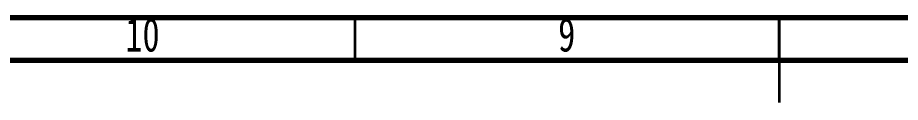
# Model space of a CAD drawing. Header units: millimetres. Extents: x 15 to 836, y 5 to 589.
# Drawn here: x 335.7 to 439.8, y 579 to 589 of the extents above; entities that cross this region are included whole.
import ezdxf

# ---------------------------------------------------------------- set-up
doc = ezdxf.new("R2010")
doc.units = ezdxf.units.MM
doc.styles.add('SLDTEXTSTYLE0', font='TXT', dxfattribs={"width": 0.75})

msp = doc.modelspace()

# ---------------------------------------------------------------- linework, layer by layer
at = {"color": 7, "linetype": 'Continuous', "lineweight": 70}
for p, q in [((15, 589), (836, 589)), ((20, 584), (831, 584))]:
    msp.add_line(p, q, dxfattribs=at)
at = {"color": 7, "linetype": 'Continuous', "lineweight": 35}
for p, q in [((375.5, 584), (375.5, 589)), ((425.5, 589), (425.5, 579)), ((425.5, 584), (425.5, 589))]:
    msp.add_line(p, q, dxfattribs=at)

# ---------------------------------------------------------------- texts
at = {"color": 7, "linetype": 'Continuous', "lineweight": 0, "attachment_point": 2, "style": 'SLDTEXTSTYLE0'}
for s, insert, char_height in [('10', (350.42, 588.97), 3.969), ('9', (400.46, 588.97), 3.97)]:
    msp.add_mtext(s, dxfattribs=dict(at, insert=insert, char_height=char_height))

doc.saveas('drawing.dxf')
